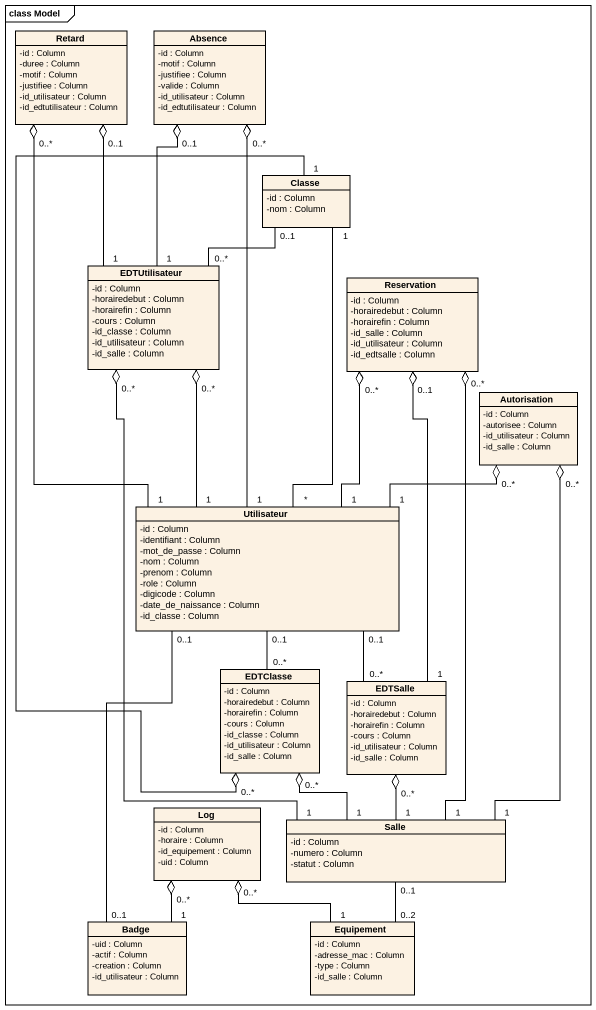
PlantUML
@startuml
mainframe class Model
hide circle
hide empty members
skinparam classAttributeIconSize 0
class Retard {
  -id : Column
  -duree : Column
  -motif : Column
  -justifiee : Column
  -id_utilisateur : Column
  -id_edtutilisateur : Column
}
class Absence {
  -id : Column
  -motif : Column
  -justifiee : Column
  -valide : Column
  -id_utilisateur : Column
  -id_edtutilisateur : Column
}
class Classe {
  -id : Column
  -nom : Column
}
class EDTUtilisateur {
  -id : Column
  -horairedebut : Column
  -horairefin : Column
  -cours : Column
  -id_classe : Column
  -id_utilisateur : Column
  -id_salle : Column
}
class Reservation {
  -id : Column
  -horairedebut : Column
  -horairefin : Column
  -id_salle : Column
  -id_utilisateur : Column
  -id_edtsalle : Column
}
class Autorisation {
  -id : Column
  -autorisee : Column
  -id_utilisateur : Column
  -id_salle : Column
}
class Utilisateur {
  -id : Column
  -identifiant : Column
  -mot_de_passe : Column
  -nom : Column
  -prenom : Column
  -role : Column
  -digicode : Column
  -date_de_naissance : Column
  -id_classe : Column
}
class EDTClasse {
  -id : Column
  -horairedebut : Column
  -horairefin : Column
  -cours : Column
  -id_classe : Column
  -id_utilisateur : Column
  -id_salle : Column
}
class EDTSalle {
  -id : Column
  -horairedebut : Column
  -horairefin : Column
  -cours : Column
  -id_utilisateur : Column
  -id_salle : Column
}
class Log {
  -id : Column
  -horaire : Column
  -id_equipement : Column
  -uid : Column
}
class Salle {
  -id : Column
  -numero : Column
  -statut : Column
}
class Badge {
  -uid : Column
  -actif : Column
  -creation : Column
  -id_utilisateur : Column
}
class Equipement {
  -id : Column
  -adresse_mac : Column
  -type : Column
  -id_salle : Column
}
Retard "0..1" o-- "1" EDTUtilisateur
Retard "0..*" o-- "1" Utilisateur
Absence "0..1" o-- "1" EDTUtilisateur
Absence "0..*" o-- "1" Utilisateur
EDTUtilisateur "0..*" -up- "0..1" Classe
EDTUtilisateur "0..*" o-- "1" Utilisateur
EDTUtilisateur "0..*" o-- "1" Salle
Reservation "0..*" o-- "1" Utilisateur
Reservation "0..1" o-- "1" EDTSalle
Reservation "0..*" o-- "1" Salle
Autorisation "0..*" o-left- "1" Utilisateur
Autorisation "0..*" o-- "1" Salle
Utilisateur "*" -up- "1" Classe
EDTClasse "0..*" o-up- "1" Classe
EDTClasse "0..*" -up- "0..1" Utilisateur
EDTClasse "0..*" o-- "1" Salle
EDTSalle "0..*" -up- "0..1" Utilisateur
EDTSalle "0..*" o-- "1" Salle
Log "0..*" o-- "1" Badge
Log "0..*" o-- "1" Equipement
Badge "0..1" -up- "0..1" Utilisateur
Equipement "0..2" -up- "0..1" Salle
@enduml
